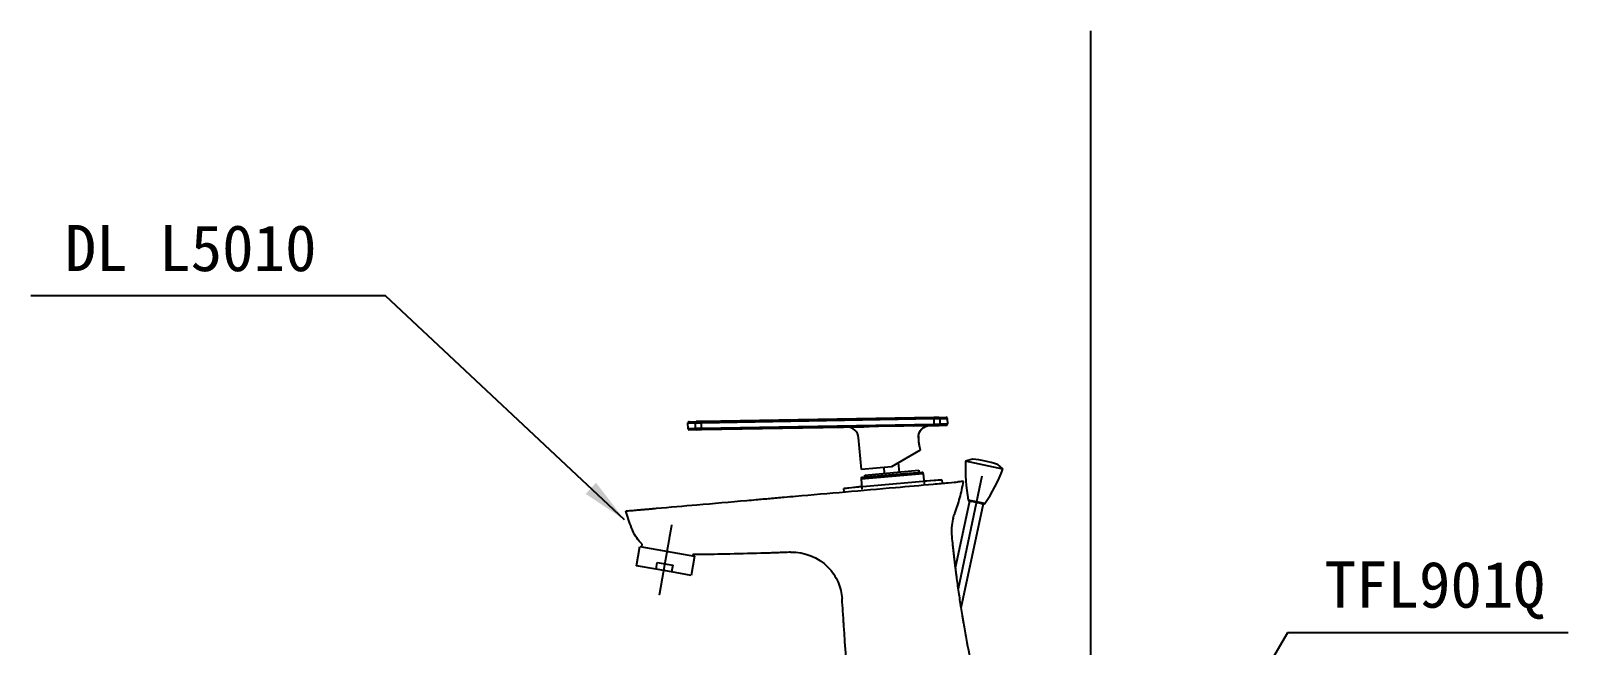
# Model space of a CAD drawing. Extents: x 0 to 3100, y 0 to 2100.
# Drawn here: x 1904 to 2568, y 1036 to 1302 of the extents above; entities that cross this region are included whole.
import ezdxf

# ---------------------------------------------------------------- set-up
doc = ezdxf.new("R2010")
doc.units = 0
doc.header["$LTSCALE"] = 50
doc.header["$MEASUREMENT"] = 0
doc.linetypes.add('CENTER', pattern=[2, 1.25, -0.25, 0.25, -0.25])
doc.layers.get('0').update_dxf_attribs({"linetype": 'CONTINUOUS'})
for name, color, linetype in [('1', 2, 'CENTER'), ('3', 3, 'CONTINUOUS'), ('7', 7, 'CONTINUOUS')]:
    doc.layers.add(name, color=color, linetype=linetype)
doc.dimstyles.get("Standard").update_dxf_attribs({"dimtxt": 2.5, "dimasz": 2, "dimexe": 2, "dimexo": 1, "dimgap": 1.5, "dimtad": 1, "dimdec": 0, "dimlfac": 10, "dimrnd": 0.5, "dimzin": 0, "dimdsep": 46, "dimtxsty": 'Standard', "dimcen": 0, "dimclrt": 2, "dimadec": 0, "dimazin": 0, "dimtfac": 1, "dimtdec": 0, "dimtmove": 0, "dimatfit": 3, "dimfxl": 0, "dimtolj": 1, "dimtzin": 0, "dimarcsym": 0})

msp = doc.modelspace()

# ---------------------------------------------------------------- linework, layer by layer
at = {"color": 1}
msp.add_line((2361.67049, 1301.96665), (2361.67049, 240.99678), dxfattribs=at)
at = {"layer": '1', "color": 7, "linetype": 'Continuous'}
for p, q in [((2187.6742, 1132.44969), (2190.78552, 1132.504)), ((2187.71783, 1129.95008), (2187.6742, 1132.44969)), ((2190.82915, 1130.00438), (2187.71783, 1129.95008)), ((2188.16539, 1132.95834), (2191.22503, 1133.01175)), ((2190.78552, 1132.504), (2193.47496, 1132.55094)), ((2190.78552, 1132.504), (2190.82915, 1130.00438)), ((2193.51859, 1130.05133), (2190.82915, 1130.00438)), ((2193.46623, 1133.05087), (2191.22503, 1133.01175)), ((2293.94764, 1134.80477), (2193.46623, 1133.05087)), ((2193.46623, 1133.05087), (2193.47496, 1132.55094)), ((2193.47496, 1132.55094), (2293.95636, 1134.30485)), ((2193.51859, 1130.05133), (2193.47496, 1132.55094)), ((2293.99999, 1131.80523), (2193.51859, 1130.05133)), ((2193.52732, 1129.5514), (2193.51859, 1130.05133)), ((2193.52732, 1129.5514), (2263.71795, 1130.77658)), ((2285.09751, 1131.14977), (2294.00872, 1131.30531)), ((2296.18884, 1134.8439), (2293.94764, 1134.80477)), ((2293.94764, 1134.80477), (2293.95636, 1134.30485)), ((2293.95636, 1134.30485), (2296.64581, 1134.3518)), ((2293.95636, 1134.30485), (2293.99999, 1131.80523)), ((2296.68944, 1131.85218), (2293.99999, 1131.80523)), ((2294.00872, 1131.30531), (2293.99999, 1131.80523)), ((2294.00872, 1131.30531), (2296.24992, 1131.34443)), ((2296.18884, 1134.8439), (2299.24847, 1134.8973)), ((2299.30956, 1131.39784), (2296.24992, 1131.34443)), ((2296.64581, 1134.3518), (2299.75712, 1134.40611)), ((2296.68944, 1131.85218), (2296.64581, 1134.3518)), ((2299.80076, 1131.90649), (2296.68944, 1131.85218)), ((2299.75712, 1134.40611), (2299.80076, 1131.90649)), ((2191.28611, 1129.51228), (2188.22648, 1129.45887)), ((2191.28611, 1129.51228), (2193.52732, 1129.5514)), ((2262.64081, 1112.29953), (2261.43476, 1126.0848)), ((2288.01354, 1120.60452), (2275.59134, 1113.43256)), ((2287.92833, 1121.57846), (2288.01354, 1120.60452)), ((2275.59134, 1113.43256), (2262.64081, 1112.29953)), ((2275.89512, 1109.96042), (2262.94459, 1108.8274)), ((2264.20229, 1109.94126), (2287.41363, 1111.97198)), ((2264.28945, 1108.94506), (2264.20229, 1109.94126)), ((2272.66995, 1110.68208), (2272.45332, 1113.15812)), ((2288.84565, 1111.09345), (2275.89512, 1109.96042)), ((2275.9387, 1109.46232), (2289.38732, 1110.63893)), ((2278.60134, 1115.17037), (2278.94597, 1111.23116)), ((2287.41363, 1111.97198), (2287.50079, 1110.97579)), ((2289.38732, 1110.63893), (2289.77953, 1106.15605)), ((2297.46269, 1107.83206), (2255.0248, 1104.11923)), ((2255.0248, 1104.11923), (2262.76629, 1105.12829)), ((2255.15476, 1102.63368), (2255.0248, 1104.11923)), ((2262.49007, 1108.28572), (2275.9387, 1109.46232)), ((2262.49007, 1108.28572), (2262.88227, 1103.80284)), ((2289.66358, 1107.48149), (2297.46269, 1107.83206)), ((2297.46269, 1107.83206), (2297.59266, 1106.34651)), ((2165.4326, 1070.71137), (2166.90861, 1079.08223)), ((2166.90861, 1079.08223), (2190.544, 1074.91468)), ((2167.69646, 1078.94332), (2167.88382, 1080.00592)), ((2173.87454, 1069.22283), (2165.4326, 1070.71137)), ((2173.87454, 1069.22283), (2174.39549, 1072.17725)), ((2174.39549, 1072.17725), (2181.14699, 1070.98677)), ((2181.14699, 1070.98677), (2180.62604, 1068.03235)), ((2190.544, 1074.91468), (2189.06799, 1066.54381)), ((2189.83915, 1075.52435), (2189.75615, 1075.0536)), ((2180.62604, 1068.03235), (2173.87454, 1069.22283)), ((2189.06799, 1066.54381), (2180.62604, 1068.03235))]:
    msp.add_line(p, q, dxfattribs=at)
for centre, radius, start, end in [((2188.17412, 1132.45841), 0.5, 90.99999075, 181.00020906), ((2188.21775, 1129.9588), 0.5, 181.00020906, 270.99999075), ((2256.45379, 1125.64903), 5, 4.76016004, 90.99999075), ((2299.2572, 1134.39738), 0.5, 1.00020906, 90.99999075), ((2299.30083, 1131.89776), 0.5, 270.99999075, 1.00020906), ((2288.88923, 1110.59535), 0.5, 5.00014155, 95.00014925), ((2262.98816, 1108.3293), 0.5, 95.00014925, 185.00014155), ((2323.06433, 1085.59121), 21.5, 165.64525328, 185.92846745)]:
    msp.add_arc(centre, radius, start, end, dxfattribs=at)
at = {"layer": '1', "color": 7, "linetype": 'Continuous', "extrusion": (0, 0, -1)}
msp.add_arc((-2179.49456, 1092.4233), 17, 313.07750562, 337.32487262, dxfattribs=at)
for centre, major_axis, ratio, start_param, end_param in [((2191.23376, 1132.51183), (-0.00873, 0.49992), 0.896618, 4.71238898, 6.283185307), ((2191.27739, 1130.0122), (-0.00873, 0.49992), 0.896618, 3.141592654, 4.71238898), ((2292.14858, 1126.27208), (-0.08726, 4.99924), 0.978413, 4.644078119, 6.283185307), ((2292.29965, 1126.27472), (0.08726, -4.99924), 0.999997, 1.661177217, 3.141787889), ((2296.19757, 1134.34397), (0.00873, -0.49992), 0.896618, 3.141592654, 4.71238898), ((2296.2412, 1131.84436), (0.00873, -0.49992), 0.896618, 4.71238898, 6.283185307), ((2323.0631, 1085.58678), (-20.71889, 5.74262), 0.999735, 0.000012834, 0.097610156), ((2232.83652, 1055.06304), (-19.98137, 7.93692), 1, 1.153488925, 1.989306429)]:
    msp.add_ellipse(centre, major_axis=major_axis, ratio=ratio, start_param=start_param, end_param=end_param, dxfattribs=at)
at = {"layer": '1', "color": 7, "linetype": 'Continuous'}
for points, knots in [([(2285.09751, 1131.14977), (2283.74961, 1131.12624), (2282.39957, 1131.12404), (2279.41697, 1131.11899), (2277.78361, 1131.11779), (2275.5757, 1131.09526), (2275.00102, 1131.08757), (2273.33948, 1131.05931), (2272.25266, 1131.03306), (2269.61327, 1130.95587), (2268.0608, 1130.899), (2265.57852, 1130.81992), (2264.64792, 1130.79282), (2263.71795, 1130.77658)], [0, 0, 0, 0, 0.18944166, 0.18944166, 0.418460024, 0.418460024, 0.499035031, 0.499035031, 0.651443505, 0.651443505, 0.869303726, 0.869303726, 1, 1, 1, 1]), ([(2287.27462, 1125.84567), (2287.2708, 1125.63648), (2287.27188, 1125.41354), (2287.29004, 1124.86098), (2287.31451, 1124.51854), (2287.38791, 1123.86466), (2287.43719, 1123.54392), (2287.54759, 1122.95639), (2287.61005, 1122.68205), (2287.72926, 1122.21011), (2287.78723, 1122.00791), (2287.87696, 1121.70847), (2287.90966, 1121.60739), (2287.92901, 1121.54748), (2287.93166, 1121.53921), (2287.93164, 1121.53923)], [0, 0, 0, 0, 0.114939374, 0.114939374, 0.279353996, 0.279353996, 0.440312112, 0.440312112, 0.602680747, 0.602680747, 0.769066054, 0.769066054, 0.935926829, 0.935926829, 1, 1, 1, 1]), ([(2287.31504, 1126.66602), (2287.30208, 1126.50328), (2287.29044, 1126.32076), (2287.27914, 1126.03503), (2287.27638, 1125.94155), (2287.27462, 1125.84567)], [0, 0, 0, 0, 0.685433532, 0.685433532, 1, 1, 1, 1]), ([(2229.29209, 1100.371), (2230.91568, 1100.51305), (2239.73035, 1101.28423), (2255.74431, 1102.68527), (2275.56974, 1104.41977), (2288.19966, 1105.52474), (2293.63617, 1106.00038)], [0, 0, 0, 0, 0.075727638, 0.41110137, 0.746475102, 1, 1, 1, 1]), ([(2293.63617, 1106.00038), (2295.9594, 1106.20364), (2298.26524, 1106.40537), (2302.18883, 1106.74864), (2303.66662, 1106.87793), (2304.30434, 1106.93373)], [0, 0, 0, 0, 0.5, 0.5, 1, 1, 1, 1]), ([(2303.00234, 1093.32069), (2303.85418, 1095.53067), (2304.59943, 1097.80245), (2305.85499, 1102.41774), (2306.36629, 1104.77142), (2306.75492, 1107.14812)], [0, 0, 0, 0, 0.496999027, 0.496999027, 1, 1, 1, 1]), ([(2306.75492, 1107.14812), (2306.75514, 1107.14814), (2306.74964, 1107.14766), (2306.64285, 1107.13832), (2306.13255, 1107.09367), (2304.94789, 1106.99002), (2304.64334, 1106.96338), (2304.30434, 1106.93373)], [0, 0, 0, 0, 0.083269735, 0.083269735, 0.791492061, 0.791492061, 1, 1, 1, 1]), ([(2174.03366, 1095.53652), (2179.87501, 1096.04756), (2192.90621, 1097.18765), (2207.29862, 1098.44683), (2215.84602, 1099.19462), (2217.20211, 1099.31327)], [0, 0, 0, 0, 0.40612002, 0.90577848, 1, 1, 1, 1]), ([(2217.20211, 1099.31327), (2218.20968, 1099.40142), (2220.225, 1099.57773), (2222.23967, 1099.75399), (2224.25443, 1099.93026), (2226.2693, 1100.10654), (2228.28478, 1100.28288), (2229.29209, 1100.371)], [0, 0, 0, 0, 0.25, 0.5, 0.5, 0.75, 1, 1, 1, 1]), ([(2163.80856, 1085.86972), (2163.62768, 1086.30264), (2162.4977, 1089.08597), (2161.54863, 1091.94062), (2160.88138, 1094.38584)], [0, 0, 0, 0, 0.156198051, 1, 1, 1, 1]), ([(2162.50176, 1094.52761), (2162.57487, 1094.534), (2162.74869, 1094.54921), (2163.20532, 1094.58916), (2163.97522, 1094.65652), (2165.18757, 1094.76258), (2166.64724, 1094.89028), (2168.3087, 1095.03565), (2170.12507, 1095.19456), (2172.04882, 1095.36286), (2173.37078, 1095.47852), (2174.03361, 1095.53651)], [0, 0, 0, 0, 0.062499865, 0.125000071, 0.250000481, 0.375000892, 0.500001303, 0.625001713, 0.750002124, 0.875002535, 1, 1, 1, 1]), ([(2301.67931, 1083.3706), (2301.81299, 1082.08325), (2302.0092, 1080.23416), (2302.27363, 1077.82397), (2302.43097, 1076.41978), (2302.55889, 1075.29667), (2302.68823, 1074.17372), (2302.85262, 1072.77035), (2303.05448, 1071.08686), (2303.26114, 1069.40395), (2303.47282, 1067.72167), (2303.90666, 1064.35842), (2304.59831, 1059.31881), (2305.45053, 1053.73146), (2306.09765, 1049.82839), (2306.48204, 1047.60057), (2306.87189, 1045.37369), (2307.3653, 1042.59117), (2308.56928, 1035.91666), (2310.4303, 1025.91498), (2312.48362, 1014.79925), (2314.04996, 1005.89295), (2314.83693, 1001.44048), (2315.22996, 999.21417)], [0, 0, 0, 0, 0.045535933, 0.065420601, 0.085305269, 0.095247603, 0.105189937, 0.125074605, 0.144959274, 0.164843942, 0.18472861, 0.204613278, 0.28415195, 0.363690622, 0.403459958, 0.423344626, 0.443229294, 0.48299863, 0.522767967, 0.681845311, 0.840922656, 0.920461328, 1, 1, 1, 1]), ([(2219.23276, 1076.1029), (2214.10217, 1075.94822), (2208.97073, 1075.82167), (2199.56365, 1075.6413), (2195.28748, 1075.58361), (2191.01263, 1075.53723)], [0, 0, 0, 0, 0.545543874, 0.545543874, 1, 1, 1, 1]), ([(2231.37856, 1076.52252), (2230.36656, 1076.48328), (2228.34249, 1076.40684), (2226.31826, 1076.33463), (2224.29396, 1076.26461), (2222.26958, 1076.19676), (2220.24505, 1076.13342), (2219.23276, 1076.1029)], [0, 0, 0, 0, 0.25, 0.5, 0.5, 0.75, 1, 1, 1, 1]), ([(2248.20886, 1070.09437), (2250.07118, 1068.18981), (2251.55253, 1065.94584), (2253.57586, 1061.27626), (2254.12217, 1058.86016), (2254.28328, 1056.57511)], [0, 0, 0, 0, 0.5, 0.5, 1, 1, 1, 1]), ([(2258.11104, 999.21417), (2257.96841, 1001.36159), (2257.68314, 1005.65644), (2257.11262, 1014.24613), (2256.39947, 1024.98324), (2255.75758, 1034.64665), (2255.33046, 1041.08897), (2255.15254, 1043.77327), (2255.01017, 1045.92071), (2254.86737, 1048.06813), (2254.62906, 1051.61987), (2254.42011, 1054.63433), (2254.28328, 1056.57511)], [0, 0, 0, 0, 0.112308708, 0.224617416, 0.449234832, 0.673852248, 0.730006602, 0.786160956, 0.814238133, 0.84231531, 0.898469664, 1, 1, 1, 1])]:
    msp.add_open_spline(points, degree=3, knots=knots, dxfattribs=at)
for points, degree in [([(2160.88137, 1094.38584), (2160.88138, 1094.38584), (2161.42435, 1094.43334), (2162.50176, 1094.52761)], 3), ([(2302.34432, 1091.32978), (2302.23527, 1090.92041)], 1), ([(2301.67932, 1083.37061), (2301.67931, 1083.3706), (2301.67916, 1083.36911), (2301.67885, 1083.36612)], 3), ([(2301.67932, 1083.37061), (2301.67931, 1083.3706), (2301.67916, 1083.36911), (2301.67885, 1083.36612)], 3), ([(2191.01265, 1075.53595), (2190.6214, 1075.53202), (2190.23026, 1075.52816), (2189.83915, 1075.52432)], 3), ([(2231.99386, 1076.54653), (2231.78876, 1076.53848), (2231.58366, 1076.53048), (2231.37856, 1076.52252)], 3)]:
    msp.add_open_spline(points, degree=degree, dxfattribs=at)
at = {"layer": '1', "color": 1, "linetype": 'CENTER'}
msp.add_open_spline([(2175.40888, 1058.18445), (2176.27713, 1063.10848), (2180.74594, 1088.45239)], degree=1, knots=[0, 0, 0.162681685, 1, 1], dxfattribs=at)
at = {"layer": '3', "color": 3}
for p, q in [((2446.82195, 1041.77229), (2397.59341, 957.69019)), ((2568.20876, 1041.77229), (2446.82195, 1041.77229))]:
    msp.add_line(p, q, dxfattribs=at)
at = {"layer": '7'}
for p, q in [((2310.70472, 1116.80774), (2307.70295, 1115.91228)), ((2310.70472, 1116.80774), (2310.73504, 1116.8013)), ((2323.84238, 1112.48174), (2307.70295, 1115.91228)), ((2321.43403, 1114.52716), (2321.46435, 1114.52071)), ((2321.46435, 1114.52071), (2323.84238, 1112.48174)), ((2314.75126, 1109.39166), (2304.41108, 1060.74495)), ((2309.40768, 1098.68131), (2303.23346, 1069.63386)), ((2315.27657, 1097.43384), (2305.68787, 1052.32259)), ((2315.95611, 1097.60221), (2308.85537, 1099.11152)), ((2309.24251, 1098.71642), (2310.38583, 1098.4734)), ((2314.29842, 1097.64175), (2310.38583, 1098.4734)), ((2314.29842, 1097.64175), (2315.44174, 1097.39873))]:
    msp.add_line(p, q, dxfattribs=at)
for centre, radius, start, end in [((2305.75132, 1067.05029), 50, 71.72041936, 84.27958064), ((2377.60799, 1112.26742), 70, 177.01529003, 190.83267111), ((2258.49845, 1137.58493), 70, 325.16732889, 338.98470997), ((2309.34646, 1099.20549), 0.5, 190.83267111, 258), ((2315.54569, 1097.8878), 0.5, 258, 325.16732889)]:
    msp.add_arc(centre, radius, start, end, dxfattribs=at)

# ---------------------------------------------------------------- texts
at = {"layer": '1', "color": 2, "char_height": 20, "attachment_point": 5}
for s, insert in [('DL L5010', (1972.7007, 1207.89869)), ('TFL901Q', (2510.48916, 1060.0625))]:
    msp.add_mtext(s, dxfattribs=dict(at, insert=insert))

# ---------------------------------------------------------------- leaders
msp.add_leader([(2160.29748, 1090.51719), (2056.93723, 1187.32721), (1903.57706, 1187.32721)], dimstyle='Standard', override={"dimtxt": 20, "dimasz": 20, "dimexe": 10, "dimexo": 8, "dimgap": 10, "dimtad": 0, "dimtoh": 1, "dimdec": 4, "dimlfac": 1, "dimzin": 8, "dimclrd": 3, "dimclre": 3, "dimtdec": 4, "dimarcsym": 1})

doc.saveas('drawing.dxf')
